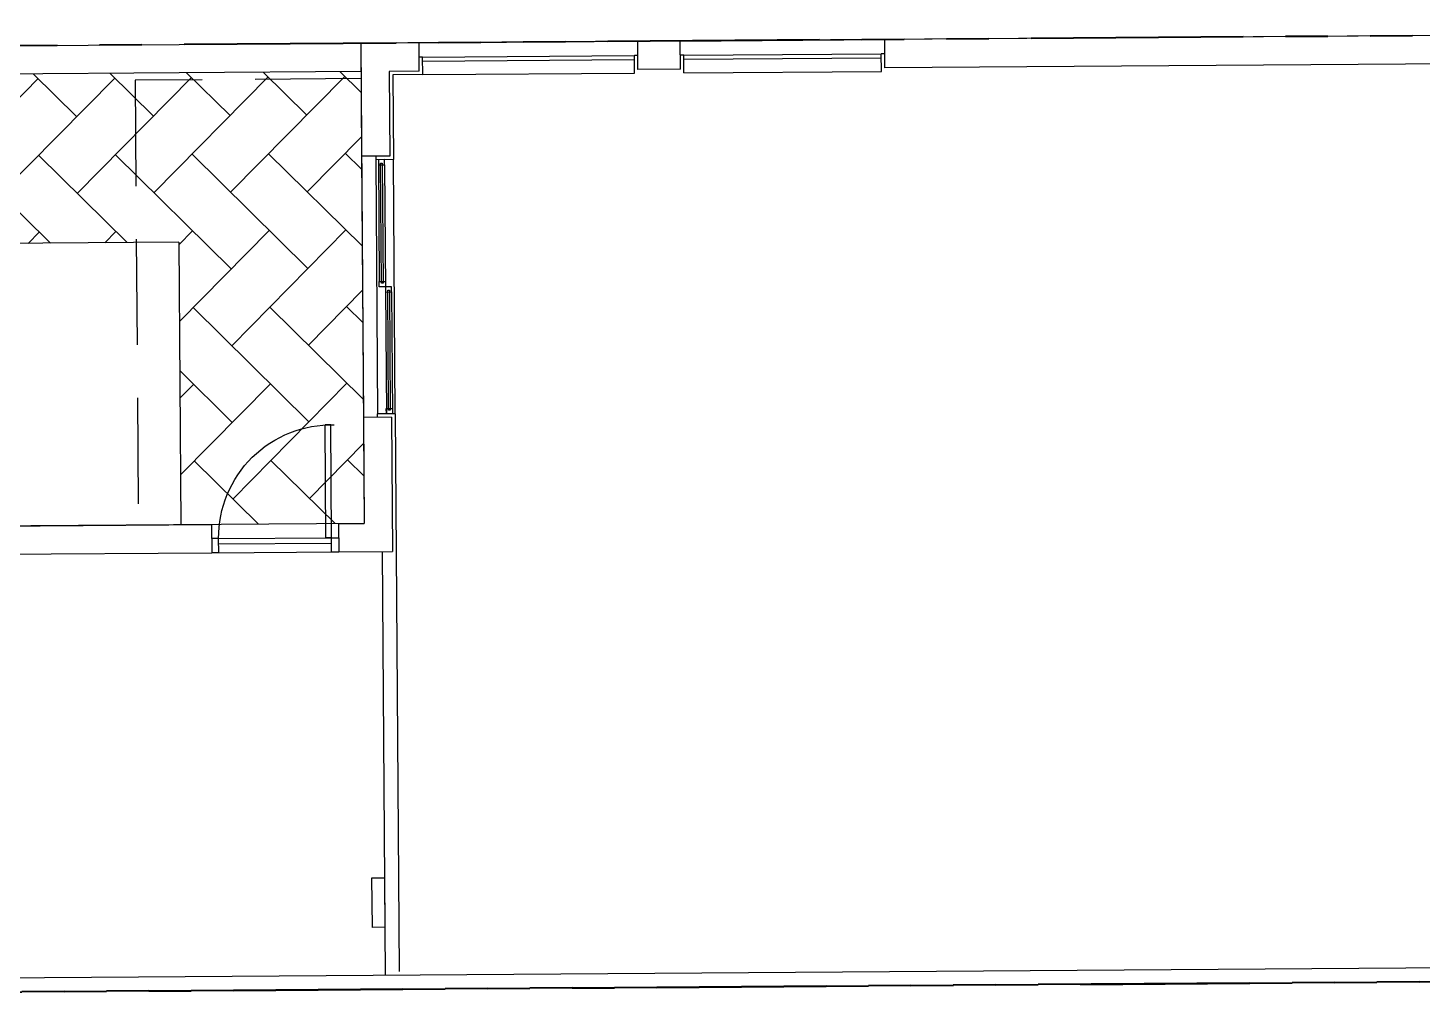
# Model space of a CAD drawing. Header units: feet. Extents: x 919634 to 928945, y 707022 to 708026.
# Drawn here: x 921024.99 to 921057.91, y 707317.53 to 707340.13 of the extents above; entities that cross this region are included whole.
import ezdxf

# ---------------------------------------------------------------- set-up
doc = ezdxf.new("R2010")
doc.units = ezdxf.units.FT
doc.header["$LTSCALE"] = 20
doc.header["$MEASUREMENT"] = 0
doc.linetypes.add('Site Plan$0$HIDDEN2', pattern=[0.1875, 0.125, -0.0625])
doc.linetypes.add('Site Plan$0$PHANTOM2', pattern=[1.25, 0.625, -0.125, 0.125, -0.125, 0.125, -0.125])
for name, color, linetype in [('-u-site-xref', 7, 'Continuous'), ('Site Plan$0$-u-site-bldg_interior', 252, 'Continuous'), ('Site Plan$0$-u-site-fence', 4, 'Site Plan$0$FENCELINE1'), ('Site Plan$0$SP-BLDG-ROOF ABOVE', 4, 'Site Plan$0$HIDDEN2'), ('Site Plan$0$SP-LOT PAVERS', 254, 'Continuous')]:
    doc.layers.add(name, color=color, linetype=linetype)
for name, color, linetype, lineweight in [('Site Plan$0$SP-LOT LINES', 252, 'Site Plan$0$PHANTOM2', 40), ('Site Plan$0$SP-SIDEWALK', 2, 'Continuous', 25), ('SP-BUILDING-FOOTPRINT', 1, 'Continuous', 25)]:
    doc.layers.add(name, color=color, linetype=linetype, lineweight=lineweight)
doc.layers.get('-u-site-xref').off()
doc.linetypes.add('Site Plan$0$FENCELINE1', pattern='A,0.25,-0.1,[133,ltypeshp.shx,S=0.1,R=0,X=-0.1,Y=0],-0.1,1', length=1.45)

# ---------------------------------------------------------------- blocks, each defined once
blk = doc.blocks.new('Site Plan$0$DR1H902')
for p, q in [((-0.5, 0), (-0.5, 1)), ((-0.5, 1), (-0.45, 1)), ((-0.45, 0), (-0.45, 1)), ((-0.5, 0), (-0.45, 0))]:
    blk.add_line(p, q)
blk.add_arc((-0.5, 0), 1, 0, 91.707)
blk = doc.blocks.new('Site Plan')
at = {"layer": 'Site Plan$0$SP-LOT PAVERS'}
h = blk.add_hatch(dxfattribs=at)
h.set_pattern_fill('AR-HBONE', color=256, scale=0.32, angle=-89.58178215)
h.paths.add_polyline_path([(921008.542, 707336.258), (920989.706, 707336.123), (920989.835, 707318.124), (921012.75, 707318.288), (921012.631, 707334.954), (921028.551, 707335.068), (921028.599, 707328.401), (921032.929, 707328.432), (921032.852, 707339.099), (921008.527, 707338.925)])
at = {"layer": 'Site Plan$0$-u-site-bldg_interior'}
for p, q in [((921040.389, 707339.819, -0.001), (921045.221, 707339.854, -0.001)), ((921060.951, 707339.966, -0.001), (921045.221, 707339.854, -0.001)), ((921045.226, 707339.187, -0.001), (921045.221, 707339.854, -0.001)), ((921034.223, 707339.775, -0.001), (921032.848, 707339.765, -0.001)), ((921032.848, 707339.765, -0.001), (921032.867, 707337.099, -0.001)), ((921034.223, 707339.775, -0.001), (921039.389, 707339.812, -0.001)), ((921034.227, 707339.109, -0.001), (921034.223, 707339.775, -0.001)), ((921040.389, 707339.819, -0.001), (921039.389, 707339.812, -0.001)), ((921039.394, 707339.145, -0.001), (921039.389, 707339.812, -0.001)), ((921040.394, 707339.153, -0.001), (921040.389, 707339.819, -0.001)), ((921040.475, 707339.483, -0.001), (921045.138, 707339.516, -0.001)), ((921045.223, 707339.517, -0.001), (921045.14, 707339.516, -0.001)), ((921045.143, 707339.103, -0.001), (921045.14, 707339.516, -0.001)), ((921034.308, 707339.439, -0.001), (921034.225, 707339.438, -0.001)), ((921034.308, 707339.439, -0.001), (921039.306, 707339.475, -0.001)), ((921034.311, 707339.026, -0.001), (921034.308, 707339.439, -0.001)), ((921034.309, 707339.346, -0.001), (921039.307, 707339.382, -0.001)), ((921039.392, 707339.475, -0.001), (921039.308, 707339.475, -0.001)), ((921039.311, 707339.062, -0.001), (921039.308, 707339.475, -0.001)), ((921040.475, 707339.483, -0.001), (921040.392, 707339.482, -0.001)), ((921040.478, 707339.07, -0.001), (921040.475, 707339.483, -0.001)), ((921040.476, 707339.39, -0.001), (921045.139, 707339.424, -0.001)), ((921060.956, 707339.3, -0.001), (921045.226, 707339.187, -0.001)), ((921034.227, 707339.109, -0.001), (921033.519, 707339.103, -0.001)), ((921033.519, 707339.103, -0.001), (921033.533, 707337.104, -0.001)), ((921034.311, 707339.026, -0.001), (921033.603, 707339.021, -0.001)), ((921033.603, 707339.021, -0.001), (921033.617, 707337.021, -0.001)), ((921034.311, 707339.026, -0.001), (921039.311, 707339.062, -0.001)), ((921040.394, 707339.153, -0.001), (921039.394, 707339.145, -0.001)), ((921040.478, 707339.07, -0.001), (921045.143, 707339.103, -0.001)), ((921033.533, 707337.104, -0.001), (921032.867, 707337.099, -0.001)), ((921032.867, 707337.099, -0.001), (921032.911, 707330.932, -0.001)), ((921033.2, 707337.101, -0.001), (921033.201, 707337.018, -0.001)), ((921033.617, 707337.021, -0.001), (921033.201, 707337.018, -0.001)), ((921033.201, 707337.018, -0.001), (921033.243, 707331.018, -0.001)), ((921033.263, 707337.021, -0.001), (921033.284, 707334.143, -0.001)), ((921033.41, 707336.894, -0.001), (921033.452, 707331.019, -0.001)), ((921033.66, 707331.021, -0.001), (921033.617, 707337.021, -0.001)), ((921033.577, 707333.895, -0.001), (921033.598, 707331.021, -0.001)), ((921033.66, 707331.021, -0.001), (921033.243, 707331.018, -0.001)), ((921033.244, 707330.935, -0.001), (921033.243, 707331.018, -0.001)), ((921033.66, 707331.021, -0.001), (921033.754, 707317.855, -0.001)), ((921033.577, 707330.937, -0.001), (921032.911, 707330.932, -0.001)), ((921032.911, 707330.932, -0.001), (921032.929, 707328.432, -0.001)), ((921033.577, 707330.937, -0.001), (921033.6, 707327.77, -0.001)), ((921012.679, 707328.288, -0.001), (921029.322, 707328.407, -0.001)), ((921029.322, 707328.407, -0.001), (921029.327, 707327.74, -0.001)), ((921032.322, 707328.428, -0.001), (921032.929, 707328.432, -0.001)), ((921032.322, 707328.428, -0.001), (921032.327, 707327.761, -0.001)), ((921029.491, 707328.075, -0.001), (921029.324, 707328.073, -0.001)), ((921029.491, 707328.075, -0.001), (921032.158, 707328.093, -0.001)), ((921029.493, 707327.741, -0.001), (921029.491, 707328.075, -0.001)), ((921032.158, 707328.093, -0.001), (921032.324, 707328.095, -0.001)), ((921032.16, 707327.76, -0.001), (921032.158, 707328.093, -0.001)), ((921013.35, 707327.626, -0.001), (921029.327, 707327.74, -0.001)), ((921029.327, 707327.74, -0.001), (921032.327, 707327.761, -0.001)), ((921029.493, 707327.741, -0.001), (921029.327, 707327.74, -0.001)), ((921029.492, 707327.95, -0.001), (921032.159, 707327.968, -0.001)), ((921032.16, 707327.76, -0.001), (921032.327, 707327.761, -0.001)), ((921032.327, 707327.761, -0.001), (921033.6, 707327.77, -0.001)), ((921033.35, 707327.769, -0.001), (921033.421, 707317.769, -0.001)), ((921013.422, 707317.626, -0.001), (921066.504, 707318.005, -0.001))]:
    blk.add_line(p, q, dxfattribs=at)
at = {"layer": 'Site Plan$0$-u-site-bldg_interior', "elevation": -0.001}
for points in [[(921033.41, 707336.894), (921033.409, 707337.019), (921033.263, 707337.018), (921033.264, 707336.893)], [(921033.336, 707334.102), (921033.316, 707336.935), (921033.357, 707336.936), (921033.378, 707334.102)], [(921033.429, 707334.144), (921033.43, 707334.019), (921033.284, 707334.018), (921033.284, 707334.143)], [(921033.577, 707333.895), (921033.576, 707334.02), (921033.43, 707334.019), (921033.431, 707333.894)], [(921033.503, 707331.103), (921033.483, 707333.936), (921033.525, 707333.937), (921033.545, 707331.103)], [(921033.597, 707331.145), (921033.598, 707331.021), (921033.452, 707331.019), (921033.451, 707331.144)], [(921033.113, 707320.064), (921033.405, 707320.066), (921033.413, 707318.9), (921033.122, 707318.898)]]:
    blk.add_lwpolyline(points, close=True, dxfattribs=at)
at = {"layer": 'Site Plan$0$-u-site-fence', "ltscale": 0.15, "elevation": -0.001}
blk.add_lwpolyline([(921014.679, 707328.302), (921014.598, 707339.635), (921032.848, 707339.765)], dxfattribs=at)
at = {"layer": 'Site Plan$0$SP-BLDG-ROOF ABOVE', "elevation": -0.001}
blk.add_lwpolyline([(921032.853, 707338.932), (921027.52, 707338.894), (921027.595, 707328.394)], dxfattribs=at)
at = {"layer": 'Site Plan$0$SP-LOT LINES', "ltscale": 0.4, "elevation": -0.001}
for points in [[(921083.839, 707317.796), (921083.68, 707340.129), (920989.682, 707339.457), (920989.842, 707317.124)], [(921083.996, 707295.796), (921083.839, 707317.796), (920989.842, 707317.124), (920989.999, 707295.125)]]:
    blk.add_lwpolyline(points, close=True, dxfattribs=at)
at = {"layer": 'Site Plan$0$SP-SIDEWALK'}
for p, q in [((921032.852, 707339.099, -0.001), (921008.527, 707338.925, -0.001)), ((921028.551, 707335.068, -0.001), (921012.631, 707334.954, -0.001)), ((921028.551, 707335.068, -0.001), (921028.599, 707328.401, -0.001))]:
    blk.add_line(p, q, dxfattribs=at)
at = {"layer": 'Site Plan$0$-u-site-bldg_interior', "extrusion": (5.60067e-10, 4.0024e-12, -1), "xscale": 2.66699025530579, "yscale": 2.66699025530579, "zscale": -7.111974014148773, "rotation": 359.590555555895}
blk.add_blockref('Site Plan$0$DR1H902', (-921030.824, 707328.084, 0.001), dxfattribs=at)

msp = doc.modelspace()

# ---------------------------------------------------------------- block references
at = {"layer": '-u-site-xref'}
msp.add_blockref('Site Plan', (0, 0), dxfattribs=at)

# ---------------------------------------------------------------- next in the draw order: linework, layer by layer
at = {"layer": 'SP-BUILDING-FOOTPRINT', "elevation": -0.001}
msp.add_lwpolyline([(921065.485, 707274.012), (921065.411, 707284.33), (921067.411, 707284.344), (921067.249, 707307.01), (921065.249, 707306.996), (921065.175, 707317.329), (921067.175, 707317.343), (921067.082, 707330.343), (921071.082, 707330.372), (921071.013, 707340.038), (921065.013, 707339.995), (921065.013, 707339.996), (921032.848, 707339.765), (921032.929, 707328.432), (921012.679, 707328.288), (921012.755, 707317.621), (921001.922, 707317.544), (921002.003, 707306.211), (921022.253, 707306.355), (921022.41, 707284.356), (921002.16, 707284.211), (921002.241, 707272.878)], dxfattribs=at)

doc.saveas('drawing.dxf')
